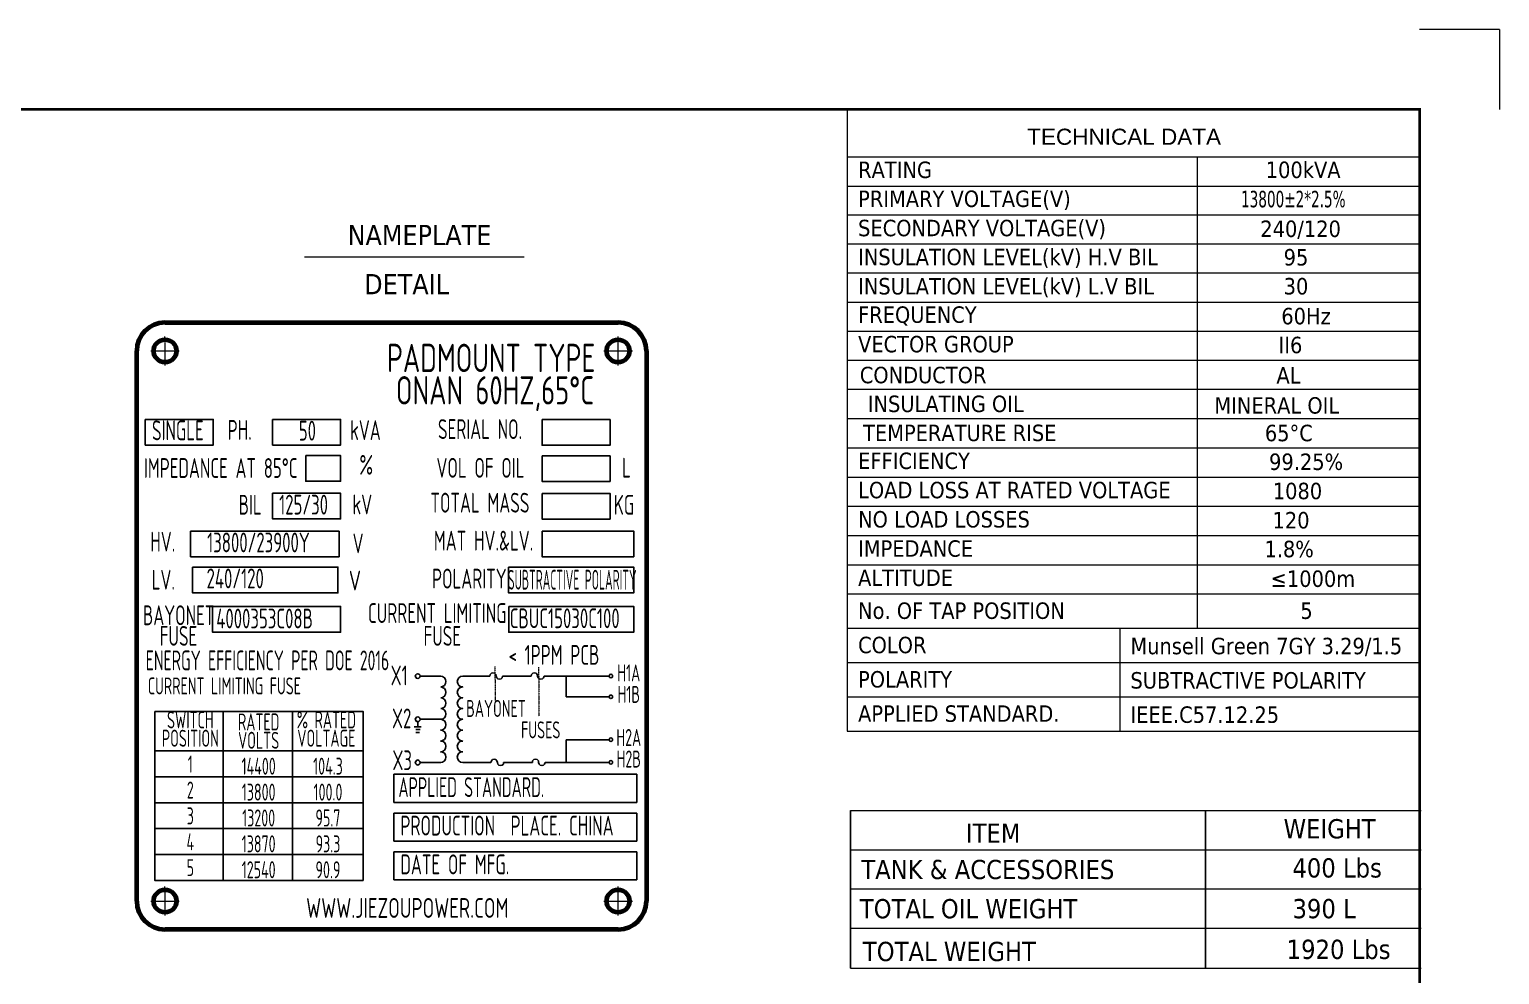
# Model space of a CAD drawing. Header units: millimetres. Extents: x 13152 to 84873, y -6229 to 22177.
# Drawn here: x 32798 to 36426, y 10895 to 13228 of the extents above; entities that cross this region are included whole.
import ezdxf
from ezdxf.enums import TextEntityAlignment as Align

# ---------------------------------------------------------------- set-up
doc = ezdxf.new("R2010")
doc.units = ezdxf.units.MM
doc.header["$LTSCALE"] = 4
doc.linetypes.add('5 双点画线', pattern=[10.5, 6.25, -1.25, 0.25, -1.25, 0.25, -1.25])
doc.linetypes.add('ACAD_ISO10W100', pattern=[18, 12, -3, 0, -3])
doc.layers.add('1', color=12, linetype='Continuous')
doc.layers.add('C00-00-00', color=7, linetype='Continuous')
for name, color, linetype, lineweight in [('6文字层', 3, 'Continuous', 35), ('标注、文本', 3, 'Continuous', 25), ('铁心', 3, 'Continuous', 0)]:
    doc.layers.add(name, color=color, linetype=linetype, lineweight=lineweight)
doc.layers.add('paper', color=254, linetype='Continuous', plot=False)
doc.styles.add('PDF Arial', font='arial.ttf')
doc.styles.add('pdm', font='gbenor.shx', dxfattribs={"width": 0.8, "bigfont": 'gbhzfs.shx'})
doc.styles.add('Tahoma$001', font='tahoma.ttf', dxfattribs={"height": 2.159784})
doc.styles.add('Tahoma_txtstyle_30.51_0_0', font='tahoma.ttf')

msp = doc.modelspace()

# ---------------------------------------------------------------- linework, layer by layer
at = {"layer": '1', "color": 0, "lineweight": 40, "const_width": 6.91}
msp.add_lwpolyline([(28650.99, 7583.67), (36228.84, 7583.67), (36228.84, 13030.25), (28650.99, 13030.25), (28650.99, 7583.67)], dxfattribs=at)
at = {"layer": '6文字层', "lineweight": 13}
for points in [[(34816.24, 13030.25), (36228.84, 13030.25)], [(34816.24, 13030.25), (34816.24, 11495.33)], [(36228.84, 13030.25), (36228.84, 12193.52)]]:
    msp.add_lwpolyline(points, dxfattribs=at)
at = {"layer": 'C00-00-00', "lineweight": 25}
for p, q in [((33195.68, 11989.11), (33562.33, 11989.11)), ((33195.68, 11925.81), (33195.68, 11989.11)), ((33562.33, 11989.11), (33562.33, 11925.81)), ((33562.33, 11925.81), (33195.68, 11925.81)), ((33697.4, 11389.2), (34296.58, 11389.2)), ((33697.4, 11389.2), (33697.4, 11319.71)), ((34296.58, 11389.2), (34296.58, 11319.71)), ((33697.4, 11319.71), (34296.58, 11319.71)), ((33697.4, 11293.42), (34296.58, 11293.42)), ((33697.4, 11293.42), (33697.4, 11223.92)), ((34296.58, 11293.42), (34296.58, 11223.92)), ((33697.4, 11223.92), (34296.58, 11223.92)), ((33697.4, 11197.63), (34296.58, 11197.63)), ((33697.4, 11197.63), (33697.4, 11128.14)), ((34296.58, 11197.63), (34296.58, 11128.14)), ((33697.4, 11128.14), (34296.58, 11128.14))]:
    msp.add_line(p, q, dxfattribs=at)
for points in [[(33083.59, 12264.81), (33251.61, 12264.81), (33251.61, 12201.51), (33083.59, 12201.51)], [(33397.75, 12264.81), (33565.77, 12264.81), (33565.77, 12201.51), (33397.75, 12201.51)], [(34062.94, 12264.36), (34230.96, 12264.36), (34230.96, 12201.05), (34062.94, 12201.05)], [(33479.98, 12175.47), (33565.77, 12175.47), (33565.77, 12112.17), (33479.98, 12112.17)], [(34062.94, 12175.02), (34230.96, 12175.02), (34230.96, 12111.72), (34062.94, 12111.72)], [(33397.75, 12082.59), (33565.77, 12082.59), (33565.77, 12019.28), (33397.75, 12019.28)], [(34062.94, 12082.14), (34230.96, 12082.14), (34230.96, 12018.83), (34062.94, 12018.83)], [(34062.94, 11989.11), (34289.33, 11989.11), (34289.33, 11925.81), (34062.94, 11925.81)], [(33200.43, 11900.37), (33559.1, 11900.37), (33559.1, 11836.47), (33200.43, 11836.47)], [(33980.42, 11900.37), (34289.33, 11900.37), (34289.33, 11836.47), (33980.42, 11836.47)], [(33249.84, 11803.34), (33565.77, 11803.34), (33565.77, 11739.44), (33249.84, 11739.44)], [(33980.9, 11803.34), (34289.33, 11803.34), (34289.33, 11739.44), (33980.9, 11739.44)], [(33107.13, 11544.17), (33621.1, 11544.17), (33621.1, 11446.57), (33107.13, 11446.57)], [(33107.13, 11446.57), (33621.1, 11446.57), (33621.1, 11382.67), (33107.13, 11382.67)], [(33107.13, 11382.67), (33621.1, 11382.67), (33621.1, 11318.77), (33107.13, 11318.77)], [(33107.13, 11318.77), (33621.1, 11318.77), (33621.1, 11254.88), (33107.13, 11254.88)], [(33107.13, 11254.88), (33621.1, 11254.88), (33621.1, 11190.98), (33107.13, 11190.98)], [(33107.13, 11190.98), (33621.1, 11190.98), (33621.1, 11127.09), (33107.13, 11127.09)]]:
    msp.add_lwpolyline(points, close=True, dxfattribs=at)
at = {"layer": 'paper', "lineweight": 13}
for q in [(36228.84, 13227.59), (36426.18, 13030.25)]:
    msp.add_line((36426.18, 13227.59), q, dxfattribs=at)
at = {"layer": '标注、文本', "color": 0, "linetype": 'ByBlock', "lineweight": 70}
for p, q in [((33132.47, 12503.76), (34250.51, 12503.76)), ((33062.59, 11076.08), (33062.59, 12433.88)), ((34320.39, 12433.88), (34320.39, 11076.08)), ((34250.51, 11006.21), (33132.47, 11006.21))]:
    msp.add_line(p, q, dxfattribs=at)
at = {"layer": '标注、文本', "color": 1, "linetype": 'ACAD_ISO10W100', "lineweight": 13, "ltscale": 0.02}
for p, q in [((33132.56, 12397.88), (33132.38, 12469.88)), ((34250.6, 12397.88), (34250.42, 12469.88)), ((33097.16, 12433.79), (33167.77, 12433.97)), ((34215.2, 12433.79), (34285.81, 12433.97)), ((33132.56, 11040.08), (33132.38, 11112.09)), ((34250.6, 11040.08), (34250.42, 11112.09)), ((33097.16, 11076), (33167.77, 11076.17)), ((34215.2, 11076), (34285.81, 11076.17))]:
    msp.add_line(p, q, dxfattribs=at)
at = {"layer": '标注、文本'}
for p, q in [((34319.73, 11874.62), (34319.73, 11595.11)), ((34122.42, 11631.92), (34122.42, 11580.25))]:
    msp.add_line(p, q, dxfattribs=at)
at = {"layer": '标注、文本', "lineweight": 13}
for p, q in [((35489.96, 11664.69), (35489.96, 11749.36)), ((35489.96, 11580.01), (35489.96, 11664.69)), ((35489.96, 11495.33), (35489.96, 11580.01))]:
    msp.add_line(p, q, dxfattribs=at)
at = {"layer": '标注、文本', "color": 6, "linetype": '5 双点画线', "lineweight": 13, "ltscale": 0.1}
for p, q in [((33946.78, 11654.86), (33946.98, 11569.24)), ((34054.48, 11653.41), (34055.24, 11532.03))]:
    msp.add_line(p, q, dxfattribs=at)
at = {"layer": '标注、文本', "ltscale": 85.747681}
for p, q in [((33275.94, 11544.17), (33275.94, 11127.09)), ((33446.97, 11544.17), (33446.97, 11127.09)), ((34122.35, 11418.34), (34122.35, 11473.7)), ((34122.35, 11473.7), (34228.67, 11473.7)), ((34070.49, 11418.34), (34228.41, 11418.34))]:
    msp.add_line(p, q, dxfattribs=at)
at = {"layer": '标注、文本'}
for points in [[(33761.94, 11631.33), (33761.35, 11634.29), (33758.98, 11636.06), (33756.02, 11637.25), (33753.06, 11636.06), (33751.29, 11634.29), (33750.11, 11631.33), (33751.29, 11628.37), (33753.06, 11626.01), (33756.02, 11625.42), (33758.98, 11626.01), (33761.35, 11628.37)], [(34237.24, 11631.29), (34236.8, 11633.51), (34235.02, 11635.28), (34232.8, 11635.72), (34230.58, 11635.28), (34229.25, 11633.51), (34228.37, 11631.29), (34229.25, 11629.07), (34230.58, 11627.74), (34232.8, 11626.85), (34235.02, 11627.74), (34236.8, 11629.07)], [(34237.24, 11580.23), (34236.8, 11582.45), (34235.02, 11584.23), (34232.8, 11584.67), (34230.58, 11584.23), (34229.25, 11582.45), (34228.37, 11580.23), (34229.25, 11578.01), (34230.58, 11576.68), (34232.8, 11575.8), (34235.02, 11576.68), (34236.8, 11578.01)], [(33761.94, 11524.84), (33761.35, 11527.8), (33758.98, 11529.57), (33756.02, 11530.75), (33753.06, 11529.57), (33751.29, 11527.8), (33750.11, 11524.84), (33751.29, 11521.88), (33753.06, 11519.51), (33756.02, 11518.92), (33758.98, 11519.51), (33761.35, 11521.88)], [(34237.24, 11474.47), (34236.8, 11476.69), (34235.02, 11478.46), (34232.8, 11478.91), (34230.58, 11478.46), (34229.25, 11476.69), (34228.37, 11474.47), (34229.25, 11472.25), (34230.58, 11470.92), (34232.8, 11470.03), (34235.02, 11470.92), (34236.8, 11472.25)], [(33761.94, 11417.75), (33761.35, 11420.71), (33758.98, 11423.08), (33756.02, 11424.26), (33753.06, 11423.08), (33751.29, 11420.71), (33750.11, 11417.75), (33751.29, 11414.79), (33753.06, 11413.02), (33756.02, 11411.84), (33758.98, 11413.02), (33761.35, 11414.79)], [(34237.24, 11418.46), (34236.8, 11420.68), (34235.02, 11422.46), (34232.8, 11422.9), (34230.58, 11422.46), (34229.25, 11420.68), (34228.37, 11418.46), (34229.25, 11416.25), (34230.58, 11414.91), (34232.8, 11414.03), (34235.02, 11414.91), (34236.8, 11416.25)]]:
    msp.add_lwpolyline(points, close=True, dxfattribs=at)
for points in [[(33761.94, 11631.33), (33812.82, 11631.33)], [(33812.82, 11604.71), (33817.55, 11605.3), (33822.29, 11608.26), (33824.65, 11612.99), (33825.84, 11617.72), (33824.65, 11623.05), (33822.29, 11627.19), (33817.55, 11630.15), (33812.82, 11631.33)], [(33867.25, 11631.33), (33861.92, 11630.15), (33857.78, 11627.19), (33854.83, 11623.05), (33853.64, 11617.72), (33854.83, 11612.99), (33857.78, 11608.26), (33861.92, 11605.3), (33867.25, 11604.71), (33861.92, 11603.52), (33857.78, 11600.57), (33854.83, 11596.43), (33853.64, 11591.1), (33854.83, 11586.37), (33857.78, 11581.63), (33861.92, 11578.68), (33867.25, 11578.08), (33861.92, 11576.9), (33857.78, 11573.94), (33854.83, 11569.8), (33853.64, 11564.48), (33854.83, 11559.74), (33857.78, 11555.01), (33861.92, 11552.05), (33867.25, 11551.46), (33861.92, 11550.28), (33857.78, 11547.32), (33854.83, 11543.18), (33853.64, 11537.85), (33854.83, 11532.53), (33857.78, 11528.39), (33861.92, 11525.43), (33867.25, 11524.84)], [(33867.25, 11631.33), (33934.12, 11631.33)], [(33950.09, 11631.33), (33948.91, 11635.47), (33945.95, 11638.43), (33941.81, 11639.02), (33938.26, 11638.43), (33935.3, 11635.47), (33934.12, 11631.33)], [(33950.09, 11631.33), (33951.27, 11627.19), (33953.64, 11624.23), (33957.78, 11623.64), (33961.92, 11624.23), (33964.88, 11627.19), (33965.47, 11631.33)], [(33965.47, 11631.33), (33984.39, 11631.33)], [(34036.47, 11631.33), (33965.47, 11631.33)], [(34051.85, 11631.33), (34051.26, 11635.47), (34048.3, 11638.43), (34044.16, 11639.02), (34040.02, 11638.43), (34037.06, 11635.47), (34036.47, 11631.33)], [(34051.85, 11631.33), (34053.03, 11627.19), (34055.99, 11624.23), (34060.13, 11623.64), (34063.68, 11624.23), (34066.64, 11627.19), (34067.82, 11631.33)], [(34228.38, 11631.33), (34067.82, 11631.33)], [(33812.82, 11578.08), (33817.55, 11578.68), (33822.29, 11581.63), (33824.65, 11586.37), (33825.84, 11591.1), (33824.65, 11596.43), (33822.29, 11600.57), (33817.55, 11603.52), (33812.82, 11604.71)], [(33812.82, 11551.46), (33817.55, 11552.05), (33822.29, 11555.01), (33824.65, 11559.74), (33825.84, 11564.48), (33824.65, 11569.8), (33822.29, 11573.94), (33817.55, 11576.9), (33812.82, 11578.08)], [(34228.38, 11580.25), (34122.42, 11580.25)], [(33812.82, 11524.84), (33817.55, 11525.43), (33822.29, 11528.39), (33824.65, 11532.53), (33825.84, 11537.85), (33824.65, 11543.18), (33822.29, 11547.32), (33817.55, 11550.28), (33812.82, 11551.46)], [(33747.74, 11506.5), (33764.9, 11506.5)], [(33756.02, 11518.92), (33756.02, 11506.5)], [(33761.94, 11524.84), (33812.82, 11524.84)], [(33812.82, 11417.75), (33817.55, 11418.94), (33822.29, 11421.89), (33824.65, 11426.04), (33825.84, 11431.36), (33824.65, 11436.69), (33822.29, 11440.83), (33817.55, 11443.78), (33812.82, 11444.38), (33817.55, 11445.56), (33822.29, 11448.52), (33824.65, 11452.66), (33825.84, 11457.98), (33824.65, 11463.31), (33822.29, 11467.45), (33817.55, 11470.41), (33812.82, 11471), (33817.55, 11472.18), (33822.29, 11475.14), (33824.65, 11479.28), (33825.84, 11484.61), (33824.65, 11489.93), (33822.29, 11494.07), (33817.55, 11497.03), (33812.82, 11498.21), (33817.55, 11498.81), (33822.29, 11501.76), (33824.65, 11505.91), (33825.84, 11511.23), (33824.65, 11516.56), (33822.29, 11520.7), (33817.55, 11523.65), (33812.82, 11524.84)], [(33867.25, 11524.84), (33861.92, 11523.65), (33857.78, 11520.7), (33854.83, 11516.56), (33853.64, 11511.23), (33854.83, 11505.91), (33857.78, 11501.76), (33861.92, 11498.81), (33867.25, 11498.21)], [(33751.29, 11499.4), (33761.94, 11499.4)], [(33751.88, 11491.71), (33760.16, 11491.71)], [(33867.25, 11498.21), (33861.92, 11497.03), (33857.78, 11494.07), (33854.83, 11489.93), (33853.64, 11484.61), (33854.83, 11479.28), (33857.78, 11475.14), (33861.92, 11472.18), (33867.25, 11471)], [(33867.25, 11471), (33861.92, 11470.41), (33857.78, 11467.45), (33854.83, 11463.31), (33853.64, 11457.98), (33854.83, 11452.66), (33857.78, 11448.52), (33861.92, 11445.56), (33867.25, 11444.38)], [(33867.25, 11444.38), (33861.92, 11443.78), (33857.78, 11440.83), (33854.83, 11436.69), (33853.64, 11431.36), (33854.83, 11426.04), (33857.78, 11421.89), (33861.92, 11418.94), (33867.25, 11417.75)], [(33761.94, 11417.75), (33812.82, 11417.75)], [(33867.25, 11417.75), (33912.8, 11417.75)], [(33869.91, 11418.34), (33936.78, 11418.34)], [(33952.75, 11418.34), (33951.57, 11422.49), (33948.61, 11425.44), (33944.47, 11426.04), (33940.92, 11425.44), (33937.96, 11422.49), (33936.78, 11418.34)], [(33952.75, 11418.34), (33953.94, 11414.2), (33956.3, 11411.25), (33960.44, 11410.65), (33964.58, 11411.25), (33967.54, 11414.2), (33968.13, 11418.34)], [(33968.13, 11418.34), (33987.05, 11418.34)], [(34039.13, 11418.34), (33968.13, 11418.34)], [(34054.51, 11418.34), (34053.92, 11422.49), (34050.96, 11425.44), (34046.82, 11426.04), (34042.68, 11425.44), (34039.72, 11422.49), (34039.13, 11418.34)], [(34054.51, 11418.34), (34055.7, 11414.2), (34058.65, 11411.25), (34062.8, 11410.65), (34066.35, 11411.25), (34069.3, 11414.2), (34070.49, 11418.34)]]:
    msp.add_lwpolyline(points, dxfattribs=at)
at = {"layer": '标注、文本', "color": 0, "linetype": 'ByBlock', "lineweight": 70}
for centre in [(33132.47, 12433.88), (34250.51, 12433.88), (33132.47, 11076.08), (34250.51, 11076.08)]:
    msp.add_circle(centre, 27.95, dxfattribs=at)
for centre, start, end in [((33132.47, 12433.88), 90, 180), ((34250.51, 12433.88), 0, 90), ((33132.47, 11076.08), 180, 270), ((34250.51, 11076.08), 270, 0)]:
    msp.add_arc(centre, 69.88, start, end, dxfattribs=at)
at = {"layer": '铁心', "lineweight": 13}
for p, q in [((34018.51, 12665.34), (33477.01, 12665.34)), ((34824.31, 11299.26), (34824.31, 11169.98)), ((34824.31, 11169.98), (34824.31, 11299.26)), ((34824.31, 11299.26), (36232.75, 11299.26)), ((35700.59, 11299.26), (35700.59, 11169.98)), ((35700.59, 11169.98), (35700.59, 11299.26)), ((34824.31, 11202.76), (36232.75, 11202.76)), ((34824.31, 11020.67), (34824.31, 11169.98)), ((34824.31, 11169.98), (34824.31, 11020.67)), ((35700.59, 11020.67), (35700.59, 11169.98)), ((35700.59, 11169.98), (35700.59, 11020.67)), ((34824.31, 11105.86), (36232.75, 11105.86)), ((34824.31, 10910.45), (34824.31, 11020.67)), ((34824.31, 11020.67), (34824.31, 10910.45)), ((34824.31, 11008.96), (36232.75, 11008.96)), ((35700.59, 10910.45), (35700.59, 11020.67)), ((35700.59, 11020.67), (35700.59, 10910.45)), ((34824.31, 10910.45), (36232.75, 10910.45))]:
    msp.add_line(p, q, dxfattribs=at)
for points in [[(34816.24, 12913.15), (36228.84, 12913.15)], [(35679.38, 12913.15), (35679.38, 11749.36)], [(34816.24, 12840.98), (36228.84, 12840.98)], [(34816.24, 12769.5), (36228.84, 12769.5)], [(34816.24, 12698.01), (36228.84, 12698.01)], [(34816.24, 12626.52), (36228.84, 12626.52)], [(34816.24, 12554.36), (36228.84, 12554.36)], [(34816.24, 12482.87), (36228.84, 12482.87)], [(34816.24, 12411.38), (36228.84, 12411.38)], [(34816.24, 12339.21), (36228.84, 12339.21)], [(34816.24, 12267.05), (36228.84, 12267.05)], [(34816.24, 12194.88), (36228.84, 12194.88)], [(34816.24, 12122.71), (36228.84, 12122.71)], [(34816.24, 12050.54), (36228.84, 12050.54)], [(34816.24, 11978.38), (36228.84, 11978.38)], [(34816.24, 11906.21), (36228.84, 11906.21)], [(34816.24, 11834.04), (36228.84, 11834.04)], [(34816.24, 11834.04), (36228.84, 11834.04)], [(36228.84, 11834.04), (36228.84, 11665.49)], [(34816.24, 11749.36), (36228.84, 11749.36)], [(34816.24, 11664.69), (36228.84, 11664.69)], [(34816.24, 11664.69), (35740.85, 11664.69)], [(34816.24, 11664.69), (35740.85, 11664.69)], [(34816.24, 11664.69), (36228.84, 11664.69)], [(34816.24, 11580.01), (36228.84, 11580.01)], [(34816.24, 11580.01), (35740.85, 11580.01)], [(34816.24, 11580.01), (35740.85, 11580.01)], [(34816.24, 11580.01), (36228.84, 11580.01)], [(34816.24, 11495.33), (36228.84, 11495.33)], [(34816.24, 11495.33), (35740.85, 11495.33)], [(34816.24, 11495.33), (35740.85, 11495.33)]]:
    msp.add_lwpolyline(points, dxfattribs=at)

# ---------------------------------------------------------------- texts
at = {"layer": '标注、文本', "style": 'pdm'}
for s, height, width, p in [('PADMOUNT TYPE ', 69.8775, 0.8, (33952.56, 12416.65)), (' ONAN 60HZ,65°C', 69.8775, 0.8, (33931.71, 12336.67)), ('SERIAL NO.', 48.914, 0.72, (33909.94, 12240.91)), ('SINGLE', 48.914, 0.72, (33164.13, 12237.89)), ('PH.', 48.914, 0.72, (33316.86, 12238.94)), ('50', 48.914, 0.72, (33483.86, 12237.06)), ('kVA', 48.914, 0.72, (33627.06, 12238.48)), ('IMPEDANCE AT 85°C ', 48.9143, 0.72, (33279.49, 12144.91)), ('%%%', 48.914, 0.72, (33629.13, 12152.83)), ('VOL OF OIL', 48.914, 0.72, (33910.92, 12145.41)), ('L', 48.91, 0.72, (34271.2, 12145.86)), ('TOTAL MASS', 48.914, 0.72, (33909.66, 12059.33)), ('BIL', 48.914, 0.72, (33342.6, 12054.29)), ('125/30', 48.914, 0.72, (33474.42, 12054.58)), ('kV', 48.914, 0.72, (33619.35, 12055.09)), ('KG', 48.914, 0.72, (34265.23, 12054.05)), ('HV.', 48.914, 0.72, (33126.94, 11963.22)), ('13800/23900Y', 48.9143, 0.72, (33363.09, 11961.16)), ('V', 48.91, 0.72, (33608.95, 11958.98)), ('MAT HV.&LV.', 48.9143, 0.72, (33918.66, 11965.65)), ('LV.', 48.914, 0.72, (33128.25, 11869.25)), ('240/120', 48.914, 0.72, (33305.68, 11872.38)), ('V', 48.91, 0.8, (33601.18, 11867.01)), ('POLARITY', 48.914, 0.72, (33883.6, 11871.95)), ('SUBTRACTIVE POLARITY', 48.9143, 0.5, (34137.55, 11869.18)), ('BAYONET', 48.914, 0.72, (33166.12, 11781.51)), ('4000353C08B', 48.9143, 0.72, (33378.24, 11773.49)), ('CURRENT LIMITING', 48.9143, 0.72, (33804.37, 11786.82)), ('CBUC15030C100', 48.9143, 0.72, (34118.88, 11774.04)), ('FUSE', 48.914, 0.72, (33165.68, 11730.54)), ('FUSE', 48.914, 0.72, (33816.87, 11730.54)), ('ENERGY EFFICIENCY PER DOE 2016', 48.9143, 0.67, (33385.29, 11670.09)), ('< 1PPM PCB', 48.914, 0.72, (34092.41, 11683.65)), ('X1', 48.914, 0.72, (33710.39, 11633.03)), ('H1A', 41.927, 0.7, (34277, 11639.22)), ('CURRENT LIMITING FUSE', 41.9265, 0.7, (33279, 11607.03)), ('H1B', 41.927, 0.7, (34277, 11586.2)), ('SWITCH', 41.927, 0.7, (33194.89, 11523.28)), ('RATED', 41.927, 0.7, (33363.54, 11518.15)), ('%%% RATED', 41.927, 0.7, (33530.69, 11523.43)), ('X2', 48.914, 0.72, (33716.61, 11526.89)), ('POSITION', 41.927, 0.7, (33194.89, 11477.96)), ('VOLTS', 41.927, 0.7, (33363.54, 11472.84)), ('VOLTAGE', 41.927, 0.7, (33530.69, 11478.11)), ('H2A', 41.927, 0.7, (34277, 11479.65)), ('1', 41.93, 0.7, (33194.89, 11414.07)), ('14400', 41.927, 0.7, (33363.54, 11408.94)), ('104.3', 41.927, 0.7, (33534.57, 11408.94)), ('X3', 48.914, 0.72, (33717.88, 11423.64)), ('H2B', 41.927, 0.7, (34277, 11426.63)), ('2', 41.93, 0.7, (33194.89, 11350.17)), ('13800', 41.927, 0.7, (33363.54, 11345.04)), ('100.0', 41.927, 0.7, (33534.57, 11345.04)), ('3', 41.93, 0.7, (33194.89, 11286.28)), ('13200', 41.927, 0.7, (33363.54, 11281.15)), ('95.7', 41.927, 0.7, (33534.57, 11281.15)), ('4', 41.93, 0.7, (33194.89, 11222.38)), ('13870', 41.927, 0.7, (33363.54, 11217.25)), ('93.3', 41.927, 0.7, (33534.57, 11217.25)), ('5', 41.93, 0.7, (33194.89, 11158.49)), ('12540', 41.927, 0.7, (33363.54, 11153.36)), ('90.9', 41.927, 0.7, (33534.57, 11153.36)), ('WWW.JIEZOUPOWER.COM ', 48.9143, 0.8, (33741.18, 11059.05))]:
    msp.add_text(s, height=height, dxfattribs=dict(at, width=width)).set_placement(p, align=Align.MIDDLE_CENTER)
at = {"layer": '标注、文本', "style": 'pdm', "width": 0.7}
for s, p in [('BAYONET', (34022.74, 11530.46)), ('FUSES', (34108.15, 11477.63))]:
    msp.add_text(s, height=41.927, dxfattribs=at).set_placement(p, align=Align.RIGHT)
at = {"layer": '标注、文本', "style": 'pdm'}
for s, width, p in [('APPLIED STANDARD.', 0.67, (33708.5, 11357.21)), ('PRODUCTION  PLACE. CHINA', 0.72, (33713.49, 11262.34)), ('DATE OF MFG.', 0.72, (33713.49, 11166.55))]:
    msp.add_text(s, height=48.9143, dxfattribs=dict(at, width=width)).set_placement(p, align=Align.MIDDLE_LEFT)
at = {"layer": '铁心', "lineweight": 13}
for s, height, style, p in [('TECHNICAL DATA', 39.7655, 'PDF Arial', (35260.33, 12942.74)), ('RATING', 40.606, 'Tahoma$001', (34842.96, 12860.73)), ('100kVA', 40.606, 'Tahoma$001', (35849.02, 12860.73)), ('PRIMARY VOLTAGE(V)', 40.6063, 'Tahoma$001', (34842.96, 12789.24)), ('NAMEPLATE', 50, 'Tahoma$001', (33583.14, 12695.06)), ('SECONDARY VOLTAGE(V)', 40.6063, 'Tahoma$001', (34842.96, 12717.07)), ('240/120', 40.606, 'Tahoma$001', (35835.54, 12715.18)), ('INSULATION LEVEL(kV) H.V BIL', 40.6063, 'Tahoma$001', (34842.96, 12645.59)), ('95', 40.606, 'Tahoma$001', (35893.25, 12644.91)), ('DETAIL', 50, 'Tahoma$001', (33624.08, 12573.76)), ('INSULATION LEVEL(kV) L.V BIL', 40.6063, 'Tahoma$001', (34842.96, 12573.42)), ('30', 40.606, 'Tahoma$001', (35893.25, 12573.42)), ('FREQUENCY', 40.606, 'Tahoma$001', (34842.96, 12503.29)), ('60Hz', 40.606, 'Tahoma$001', (35887.43, 12499.63)), ('VECTOR GROUP', 40.6063, 'Tahoma$001', (34842.96, 12430.45)), ('II6', 40.606, 'Tahoma$001', (35880.73, 12428.34)), ('CONDUCTOR', 40.606, 'Tahoma$001', (34847.14, 12354.18)), ('AL', 40.606, 'Tahoma$001', (35875.43, 12353.53)), ('EFFICIENCY', 40.606, 'Tahoma$001', (34842.96, 12142.46)), ('99.25%%%', 40.606, 'Tahoma$001', (35857.31, 12140.15)), ('LOAD LOSS AT RATED VOLTAGE', 40.6063, 'Tahoma$001', (34842.96, 12070.29)), ('1080', 40.606, 'Tahoma$001', (35866.4, 12067.98)), ('NO LOAD LOSSES', 40.6063, 'Tahoma$001', (34842.96, 11998.12)), ('120', 40.606, 'Tahoma$001', (35865.72, 11995.82)), ('IMPEDANCE', 40.606, 'Tahoma$001', (34842.96, 11925.95)), ('1.8%%%', 40.606, 'Tahoma$001', (35845.8, 11924.75)), ('ALTITUDE', 40.606, 'Tahoma$001', (34842.96, 11853.78)), ('≤1000m', 40.606, 'Tahoma$001', (35861.04, 11851.48)), ('No. OF TAP POSITION', 40.6063, 'Tahoma$001', (34842.9, 11772.53)), ('5', 40.61, 'Tahoma$001', (35934.49, 11772.53)), ('COLOR', 40.606, 'Tahoma$001', (34842.9, 11687.85)), ('Munsell Green 7GY 3.29/1.5', 40.6063, 'Tahoma$001', (35515.14, 11685.3)), ('POLARITY', 40.606, 'Tahoma$001', (34842.9, 11603.18)), ('SUBTRACTIVE POLARITY', 40.6063, 'Tahoma$001', (35515.14, 11600.62)), ('APPLIED STANDARD.', 40.6063, 'Tahoma$001', (34842.9, 11518.5)), ('IEEE.C57.12.25', 40.6063, 'Tahoma$001', (35515.14, 11515.94)), ('ITEM', 47.513, 'Tahoma_txtstyle_30.51_0_0', (35108.95, 11219.88)), ('TANK & ACCESSORIES', 47.5129, 'Tahoma_txtstyle_30.51_0_0', (34850.94, 11130.24)), ('400 Lbs', 47.513, 'Tahoma_txtstyle_30.51_0_0', (35914.83, 11134.21)), ('TOTAL OIL WEIGHT', 47.5129, 'Tahoma_txtstyle_30.51_0_0', (34847.23, 11033.49)), ('390 L', 47.513, 'Tahoma_txtstyle_30.51_0_0', (35915.13, 11033.67)), ('TOTAL WEIGHT', 47.5129, 'Tahoma_txtstyle_30.51_0_0', (34854.64, 10927.94)), ('1920 Lbs', 47.513, 'Tahoma_txtstyle_30.51_0_0', (35900.62, 10933.16))]:
    msp.add_text(s, height=height, dxfattribs=dict(at, style=style)).set_placement(p)
at = {"layer": '铁心', "lineweight": 13, "style": 'Tahoma$001', "width": 0.7}
msp.add_text('13800±2*2.5%%%', height=40.6063, dxfattribs=at).set_placement((35787.99, 12788.56))
at = {"layer": '铁心', "lineweight": 13, "style": 'Tahoma$001'}
for s, p in [('INSULATING OIL', (35059.35, 12303.35)), ('MINERAL OIL', (35876.28, 12299.48)), ('TEMPERATURE RISE ', (35101.5, 12231.67))]:
    msp.add_text(s, height=40.6063, dxfattribs=at).set_placement(p, align=Align.MIDDLE)
msp.add_text('65%%DC', height=40.606, dxfattribs=at).set_placement((35846.86, 12231.38), align=Align.MIDDLE_LEFT)
at = {"layer": '铁心', "lineweight": 13, "insert": (35893.24, 11278.31), "char_height": 47.513, "width": 562.5922, "attachment_point": 1, "style": 'Tahoma_txtstyle_30.51_0_0'}
msp.add_mtext('WEIGHT', dxfattribs=at)

doc.saveas('drawing.dxf')
